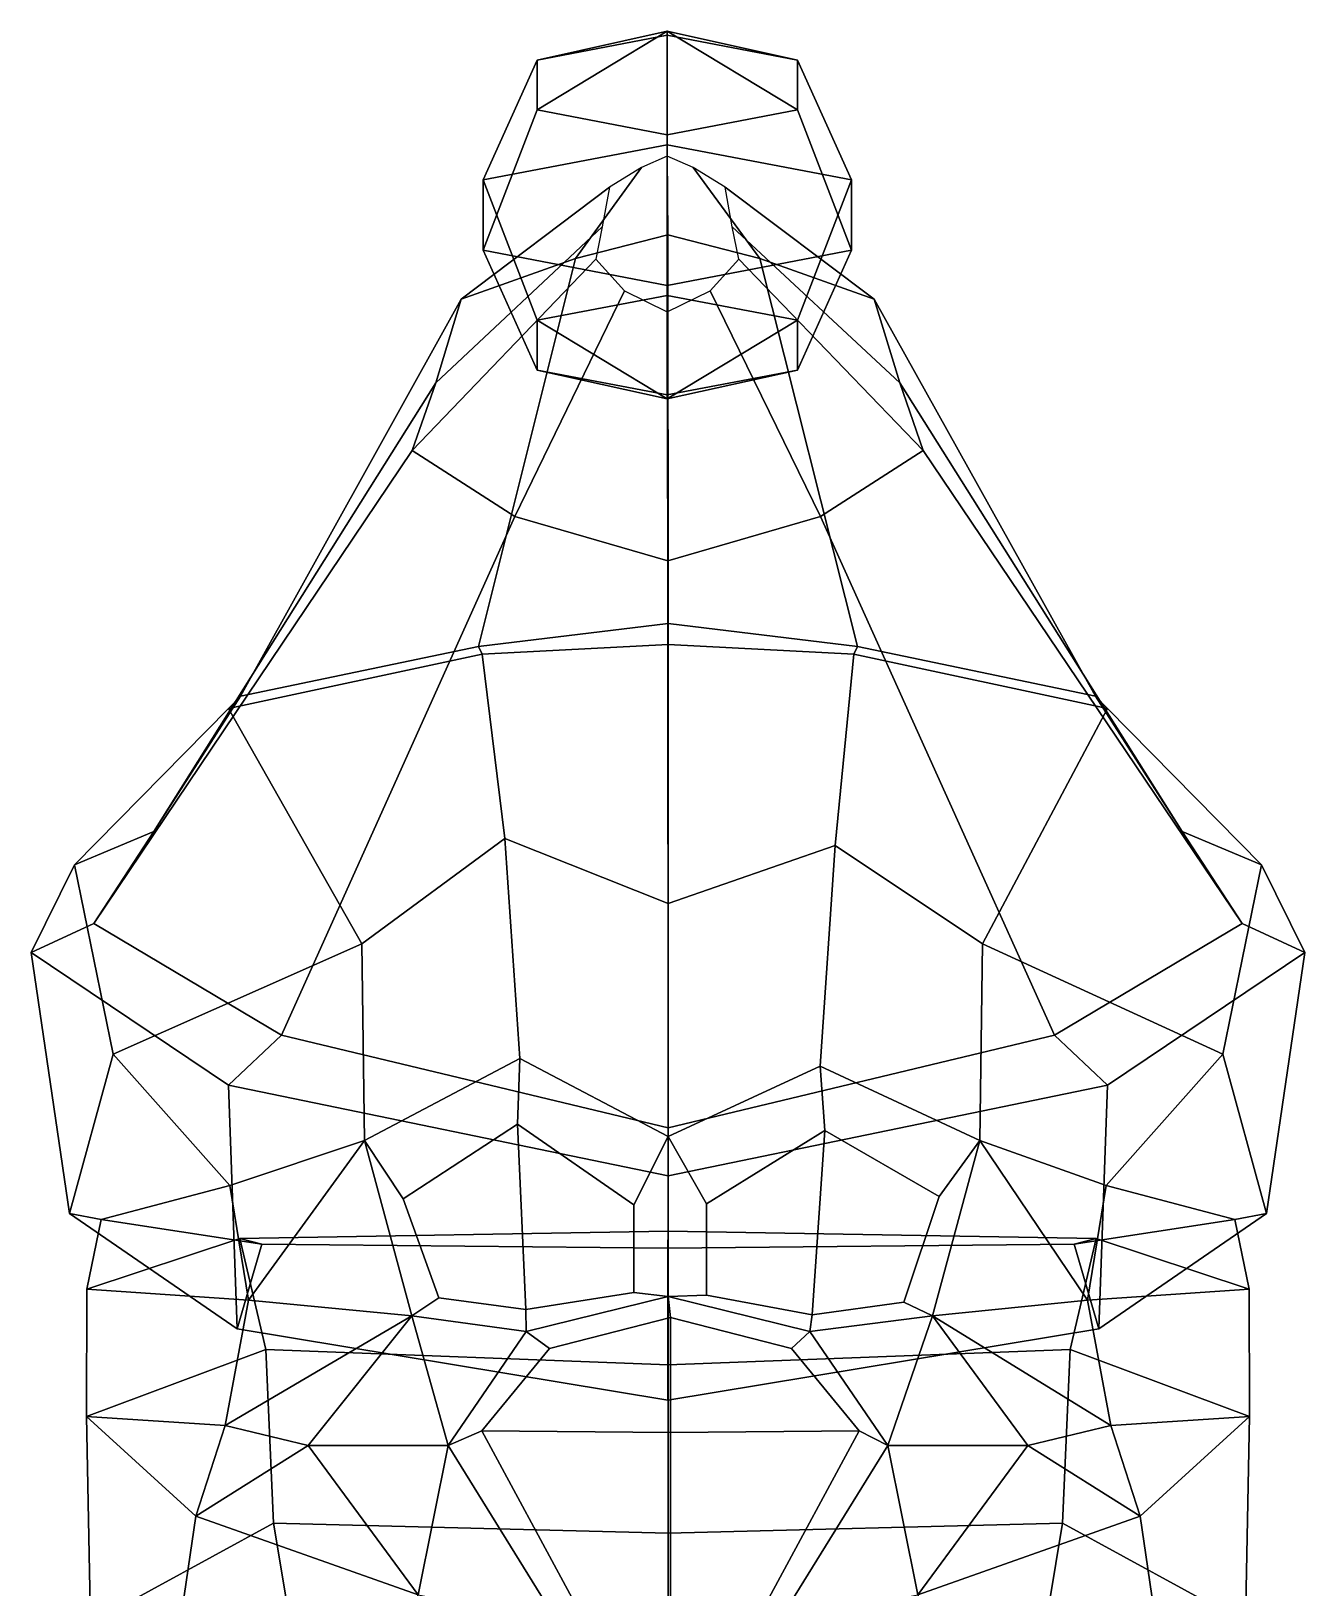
# Model space of a CAD drawing. Extents: x -181 to 162, y -155 to 330.
# Drawn here: x -67.8 to 65.3, y 167.5 to 330.1 of the extents above; entities that cross this region are included whole.
import ezdxf

# ---------------------------------------------------------------- set-up
doc = ezdxf.new("R2010")
doc.units = 0

msp = doc.modelspace()

# ---------------------------------------------------------------- linework, layer by layer
for points in [[(-1.320393, 319.230774, 21.872969), (-1.32039, 330.055054, 9.968637), (-14.929282, 321.829926, 14.875879)], [(-14.929282, 321.829926, 14.875879), (-1.32039, 330.055054, 9.968637), (-14.929279, 327.028198, 0.881704)], [(-1.32039, 330.055054, 9.968637), (-1.320387, 329.62735, -6.115438), (-14.929279, 327.028198, 0.881704)], [(-1.320393, 319.230774, 21.872969), (12.288531, 321.829895, 14.875883), (-1.32039, 330.055054, 9.968637)], [(-1.32039, 330.055054, 9.968637), (12.288534, 327.028198, 0.881708), (-1.320387, 329.62735, -6.115438)], [(12.288531, 321.829895, 14.875883), (12.288534, 327.028198, 0.881708), (-1.32039, 330.055054, 9.968637)], [(-14.929279, 327.028198, 0.881704), (-1.320387, 329.62735, -6.115438), (-1.320385, 318.198181, -16.957359), (-20.566286, 314.52243, -7.061976)], [(12.288534, 327.028198, 0.881708), (17.925507, 314.52243, -7.061972), (-1.320385, 318.198181, -16.957359), (-1.320387, 329.62735, -6.115438)], [(-20.56629, 307.170929, 12.728851), (-14.929282, 321.829926, 14.875879), (-14.929279, 327.028198, 0.881704), (-20.566286, 314.52243, -7.061976)], [(17.925503, 307.170898, 12.728856), (17.925507, 314.52243, -7.061972), (12.288534, 327.028198, 0.881708), (12.288531, 321.829895, 14.875883)], [(-1.320394, 303.495178, 22.62421), (-1.320393, 319.230774, 21.872969), (-14.929282, 321.829926, 14.875879), (-20.56629, 307.170929, 12.728851)], [(-1.320394, 303.495178, 22.62421), (17.925503, 307.170898, 12.728856), (12.288531, 321.829895, 14.875883), (-1.320393, 319.230774, 21.872969)], [(-14.929277, 299.863403, -9.208948), (-20.566286, 314.52243, -7.061976), (-1.320385, 318.198181, -16.957359), (-1.320385, 302.462585, -16.206091)], [(12.288534, 299.863403, -9.208944), (-1.320385, 302.462585, -16.206091), (-1.320385, 318.198181, -16.957359), (17.925507, 314.52243, -7.061972)], [(-4.025801, 315.798248, 14.474586), (-7.366301, 313.772827, 13.709787), (-22.835413, 302.064972, 66.389648), (-10.905054, 306.310852, 71.157677)], [(-1.330379, 316.980286, 14.920923), (-4.025801, 315.798248, 14.474586), (-10.905054, 306.310852, 71.157677), (-1.278547, 308.788757, 73.940292)], [(-1.330379, 316.980286, 14.920923), (-1.278547, 308.788757, 73.940292), (8.34796, 306.310852, 71.157677), (1.365043, 315.798248, 14.474586)], [(1.365043, 315.798248, 14.474586), (8.34796, 306.310852, 71.157677), (20.278318, 302.064941, 66.389648), (4.705544, 313.772827, 13.709789)], [(-7.366301, 313.772827, 13.709787), (-8.116317, 309.601135, 12.13458), (-25.51404, 293.319794, 56.569103), (-22.835413, 302.064972, 66.389648)], [(-20.56629, 307.170929, 12.728851), (-20.566286, 314.52243, -7.061976), (-14.929277, 299.863403, -9.208948), (-14.92928, 294.665131, 4.785227)], [(4.705544, 313.772827, 13.709789), (20.278318, 302.064941, 66.389648), (22.956944, 293.319794, 56.569107), (5.455558, 309.601135, 12.134582)], [(17.925503, 307.170898, 12.728856), (12.288531, 294.665131, 4.785231), (12.288534, 299.863403, -9.208944), (17.925507, 314.52243, -7.061972)], [(-8.116317, 309.601135, 12.13458), (-8.802977, 306.236084, 10.863951), (-27.966398, 286.265564, 48.647434), (-25.51404, 293.319794, 56.569103)], [(5.455558, 309.601135, 12.134582), (22.956944, 293.319794, 56.569107), (25.409306, 286.265564, 48.647438), (6.14222, 306.236084, 10.863953)], [(-1.250551, 268.190826, 127.064461), (-1.278547, 308.788757, 73.940292), (-10.905054, 306.310852, 71.157677), (-21.038815, 265.791077, 120.027328)], [(-1.250551, 268.190826, 127.064461), (18.537708, 265.791077, 120.027328), (8.34796, 306.310852, 71.157677), (-1.278547, 308.788757, 73.940292)], [(-45.89912, 260.607666, 108.138344), (-21.038815, 265.791077, 120.027328), (-10.905054, 306.310852, 71.157677), (-22.835413, 302.064972, 66.389648)], [(-8.802977, 306.236084, 10.863951), (-5.802032, 302.946655, 9.621902), (-17.248737, 279.369873, 40.903831), (-27.966398, 286.265564, 48.647434)], [(-1.320394, 303.495178, 22.62421), (-20.56629, 307.170929, 12.728851), (-14.92928, 294.665131, 4.785227), (-1.320391, 292.065979, 11.782316)], [(-1.320394, 303.495178, 22.62421), (-1.320391, 292.065979, 11.782316), (12.288531, 294.665131, 4.785231), (17.925503, 307.170898, 12.728856)], [(6.14222, 306.236084, 10.863953), (25.409306, 286.265564, 48.647438), (14.691637, 279.369873, 40.903831), (3.141272, 302.946655, 9.621903)], [(43.398022, 260.607666, 108.138344), (20.278318, 302.064941, 66.389648), (8.34796, 306.310852, 71.157677), (18.537708, 265.791077, 120.027328)], [(-5.802032, 302.946655, 9.621902), (-1.330381, 300.730591, 8.785117), (-1.278551, 274.724335, 35.687019), (-17.248737, 279.369873, 40.903831)], [(-1.320397, 291.638245, -4.301705), (-14.929277, 299.863403, -9.208948), (-1.320385, 302.462585, -16.206091)], [(3.141272, 302.946655, 9.621903), (14.691637, 279.369873, 40.903831), (-1.278551, 274.724335, 35.687019), (-1.330381, 300.730591, 8.785117)], [(-1.320397, 291.638245, -4.301705), (-1.320385, 302.462585, -16.206091), (12.288534, 299.863403, -9.208944)], [(-54.939651, 246.485809, 83.668411), (-45.89912, 260.607666, 108.138344), (-22.835413, 302.064972, 66.389648), (-25.51404, 293.319794, 56.569103)], [(52.438553, 246.485809, 83.668411), (22.956944, 293.319794, 56.569107), (20.278318, 302.064941, 66.389648), (43.398022, 260.607666, 108.138344)], [(-14.92928, 294.665131, 4.785227), (-14.929277, 299.863403, -9.208948), (-1.320397, 291.638245, -4.301705)], [(12.288531, 294.665131, 4.785231), (-1.320397, 291.638245, -4.301705), (12.288534, 299.863403, -9.208944)], [(-1.320391, 292.065979, 11.782316), (-14.92928, 294.665131, 4.785227), (-1.320397, 291.638245, -4.301705)], [(-1.320391, 292.065979, 11.782316), (-1.320397, 291.638245, -4.301705), (12.288531, 294.665131, 4.785231)], [(-61.209591, 236.86676, 62.549759), (-54.939651, 246.485809, 83.668411), (-25.51404, 293.319794, 56.569103), (-27.966398, 286.265564, 48.647434)], [(58.708492, 236.86676, 62.549763), (25.409306, 286.265564, 48.647438), (22.956944, 293.319794, 56.569107), (52.438553, 246.485809, 83.668411)], [(-41.621677, 225.218628, 44.345844), (-61.209591, 236.86676, 62.549759), (-27.966398, 286.265564, 48.647434), (-17.248737, 279.369873, 40.903831)], [(39.120571, 225.218628, 44.345844), (14.691637, 279.369873, 40.903831), (25.409306, 286.265564, 48.647438), (58.708492, 236.86676, 62.549763)], [(-1.250553, 215.519897, 27.417252), (-41.621677, 225.218628, 44.345844), (-17.248737, 279.369873, 40.903831), (-1.278551, 274.724335, 35.687019)], [(-1.250553, 215.519897, 27.417252), (-1.278551, 274.724335, 35.687019), (14.691637, 279.369873, 40.903831), (39.120571, 225.218628, 44.345844)], [(-1.250551, 265.994781, 131.448837), (-1.250551, 268.190826, 127.064461), (-21.038815, 265.791077, 120.027328), (-20.65015, 264.998932, 125.368759)], [(-1.250551, 265.994781, 131.448837), (18.149044, 264.998932, 125.368759), (18.537708, 265.791077, 120.027328), (-1.250551, 268.190826, 127.064461)], [(-20.65015, 264.998932, 125.368759), (-21.038815, 265.791077, 120.027328), (-45.89912, 260.607666, 108.138344), (-47.141472, 259.328461, 113.316048)], [(-18.293324, 245.754211, 135.371552), (-20.65015, 264.998932, 125.368759), (-47.141472, 259.328461, 113.316048), (-33.234058, 234.723785, 127.01368)], [(-1.250553, 238.942963, 141.760681), (-1.250551, 265.994781, 131.448837), (-20.65015, 264.998932, 125.368759), (-18.293324, 245.754211, 135.371552)], [(-1.250553, 238.942963, 141.760681), (16.195942, 245.00177, 135.664551), (18.149044, 264.998932, 125.368759), (-1.250551, 265.994781, 131.448837)], [(16.195942, 245.00177, 135.664551), (31.604994, 234.723785, 127.013687), (44.640373, 259.328461, 113.316048), (18.149044, 264.998932, 125.368759)], [(18.149044, 264.998932, 125.368759), (44.640373, 259.328461, 113.316048), (43.398022, 260.607666, 108.138344), (18.537708, 265.791077, 120.027328)], [(-47.141472, 259.328461, 113.316048), (-45.89912, 260.607666, 108.138344), (-54.939651, 246.485809, 83.668411), (-63.238331, 242.987244, 86.158737)], [(44.640373, 259.328461, 113.316048), (60.737228, 242.987244, 86.158745), (52.438553, 246.485809, 83.668411), (43.398022, 260.607666, 108.138344)], [(-33.234058, 234.723785, 127.01368), (-47.141472, 259.328461, 113.316048), (-63.238331, 242.987244, 86.158737), (-59.191265, 223.213318, 111.03949)], [(31.604994, 234.723785, 127.013687), (56.69017, 223.213318, 111.03949), (60.737228, 242.987244, 86.158745), (44.640373, 259.328461, 113.316048)], [(-63.238331, 242.987244, 86.158737), (-54.939651, 246.485809, 83.668411), (-61.209591, 236.86676, 62.549759), (-67.764023, 233.825226, 61.954781)], [(-18.293324, 245.754211, 135.371552), (-33.234058, 234.723785, 127.01368), (-32.941349, 214.210144, 128.595444), (-16.724634, 222.766052, 140.29245)], [(-1.250553, 238.942963, 141.760681), (-18.293324, 245.754211, 135.371552), (-16.724634, 222.766052, 140.29245), (-1.250553, 214.615265, 142.511642)], [(60.737228, 242.987244, 86.158745), (65.262917, 233.825226, 61.954784), (58.708492, 236.86676, 62.549763), (52.438553, 246.485809, 83.668411)], [(-1.250553, 238.942963, 141.760681), (-1.250553, 214.615265, 142.511642), (14.627248, 221.970581, 140.315842), (16.195942, 245.00177, 135.664551)], [(16.195942, 245.00177, 135.664551), (14.627248, 221.970581, 140.315842), (31.312281, 214.210144, 128.595444), (31.604994, 234.723785, 127.013687)], [(-59.191265, 223.213318, 111.03949), (-63.238331, 242.987244, 86.158737), (-67.764023, 233.825226, 61.954781), (-63.764683, 206.577271, 77.037567)], [(56.69017, 223.213318, 111.03949), (61.26358, 206.57724, 77.037567), (65.262917, 233.825226, 61.954784), (60.737228, 242.987244, 86.158745)], [(-67.764023, 233.825226, 61.954781), (-61.209591, 236.86676, 62.549759), (-41.621677, 225.218628, 44.345844), (-47.150394, 219.98349, 42.297203)], [(65.262917, 233.825226, 61.954784), (44.649292, 219.983459, 42.297203), (39.120571, 225.218628, 44.345844), (58.708492, 236.86676, 62.549763)], [(-47.025726, 209.500549, 112.240616), (-32.941349, 214.210144, 128.595444), (-33.234058, 234.723785, 127.01368), (-59.191265, 223.213318, 111.03949)], [(44.524624, 209.500549, 112.240616), (56.69017, 223.213318, 111.03949), (31.604994, 234.723785, 127.013687), (31.312281, 214.210144, 128.595444)], [(-63.764683, 206.577271, 77.037567), (-67.764023, 233.825226, 61.954781), (-47.150394, 219.98349, 42.297203), (-46.25507, 194.535706, 53.661755)], [(61.26358, 206.57724, 77.037567), (43.753963, 194.535675, 53.661755), (44.649292, 219.983459, 42.297203), (65.262917, 233.825226, 61.954784)], [(-47.150394, 219.98349, 42.297203), (-41.621677, 225.218628, 44.345844), (-1.250553, 215.519897, 27.417252), (-1.250553, 210.498871, 24.487576)], [(44.649292, 219.983459, 42.297203), (-1.250553, 210.498871, 24.487576), (-1.250553, 215.519897, 27.417252), (39.120571, 225.218628, 44.345844)], [(-59.191265, 223.213318, 111.03949), (-63.764683, 206.577271, 77.037567), (-60.459141, 205.944092, 75.873535), (-47.025726, 209.500549, 112.240616)], [(-16.983482, 215.921509, 138.946457), (-16.724634, 222.766052, 140.29245), (-32.941349, 214.210144, 128.595444), (-28.920614, 208.100006, 128.689499)], [(-16.983482, 215.921509, 138.946457), (-4.835608, 207.473419, 140.113937), (-1.250553, 214.615265, 142.511642), (-16.724634, 222.766052, 140.29245)], [(56.69017, 223.213318, 111.03949), (44.524624, 209.500549, 112.240616), (57.958046, 205.944092, 75.873535), (61.26358, 206.57724, 77.037567)], [(15.13412, 215.238312, 138.707825), (14.627248, 221.970581, 140.315842), (-1.250553, 214.615265, 142.511642), (2.787639, 207.582703, 140.300476)], [(15.13412, 215.238312, 138.707825), (27.053465, 208.355713, 126.196228), (31.312281, 214.210144, 128.595444), (14.627248, 221.970581, 140.315842)], [(-46.25507, 194.535706, 53.661755), (-47.150394, 219.98349, 42.297203), (-1.250553, 210.498871, 24.487576), (-1.250555, 187.095703, 35.344921)], [(43.753963, 194.535675, 53.661755), (-1.250555, 187.095703, 35.344921), (-1.250553, 210.498871, 24.487576), (44.649292, 219.983459, 42.297203)], [(-16.084126, 196.557007, 136.057571), (-16.983482, 215.921509, 138.946457), (-28.920614, 208.100006, 128.689499), (-25.173613, 197.767639, 131.023834)], [(-4.835608, 207.473419, 140.113937), (-16.983482, 215.921509, 138.946457), (-16.084126, 196.557007, 136.057571), (-4.835608, 198.32373, 140.460129)], [(-4.835608, 198.32373, 140.460129), (-1.250553, 197.902069, 143.646286), (-1.250553, 214.615265, 142.511642), (-4.835608, 207.473419, 140.113937)], [(2.787639, 198.0354, 140.823318), (2.787639, 207.582703, 140.300476), (-1.250553, 214.615265, 142.511642), (-1.250553, 197.902069, 143.646286)], [(2.787639, 207.582703, 140.300476), (2.787639, 198.0354, 140.823318), (13.817106, 195.979858, 135.394928), (15.13412, 215.238312, 138.707825)], [(13.817106, 195.979858, 135.394928), (23.379431, 197.316956, 129.171814), (27.053465, 208.355713, 126.196228), (15.13412, 215.238312, 138.707825)], [(-45.052975, 197.518738, 112.090202), (-32.941349, 214.210144, 128.595444), (-47.025726, 209.500549, 112.240616)], [(-28.011084, 195.875092, 131.923401), (-32.941349, 214.210144, 128.595444), (-45.052975, 197.518738, 112.090202)], [(-25.173613, 197.767639, 131.023834), (-28.920614, 208.100006, 128.689499), (-32.941349, 214.210144, 128.595444), (-28.011084, 195.875092, 131.923401)], [(23.379431, 197.316956, 129.171814), (26.382015, 195.875092, 131.923401), (31.312281, 214.210144, 128.595444), (27.053465, 208.355713, 126.196228)], [(26.382015, 195.875092, 131.923401), (42.551868, 197.518738, 112.090202), (31.312281, 214.210144, 128.595444)], [(42.551868, 197.518738, 112.090202), (44.524624, 209.500549, 112.240616), (31.312281, 214.210144, 128.595444)], [(-47.025726, 209.500549, 112.240616), (-60.459141, 205.944092, 75.873535), (-61.963551, 198.675842, 75.905655), (-45.052975, 197.518738, 112.090202)], [(44.524624, 209.500549, 112.240616), (42.551868, 197.518738, 112.090202), (59.462448, 198.675842, 75.905655), (57.958046, 205.944092, 75.873535)], [(-63.764683, 206.577271, 77.037567), (-46.25507, 194.535706, 53.661755), (-43.668938, 203.369995, 49.952438), (-60.459141, 205.944092, 75.873535)], [(61.26358, 206.57724, 77.037567), (57.958046, 205.944092, 75.873535), (41.167839, 203.369995, 49.952438), (43.753963, 194.535675, 53.661755)], [(-61.963551, 198.675842, 75.905655), (-60.459141, 205.944092, 75.873535), (-43.668938, 203.369995, 49.952438), (-45.9813, 203.972839, 46.360733)], [(59.462448, 198.675842, 75.905655), (43.480194, 203.972839, 46.360733), (41.167839, 203.369995, 49.952438), (57.958046, 205.944092, 75.873535)], [(-61.985332, 185.382782, 77.36248), (-61.963551, 198.675842, 75.905655), (-45.9813, 203.972839, 46.360733), (-43.236523, 192.373993, 44.241894)], [(-46.25507, 194.535706, 53.661755), (-1.250555, 187.095703, 35.344921), (-1.250554, 202.944031, 33.033607), (-43.668938, 203.369995, 49.952438)], [(-45.9813, 203.972839, 46.360733), (-43.668938, 203.369995, 49.952438), (-1.250554, 202.944031, 33.033607), (-1.250553, 204.720276, 31.301441)], [(-43.236523, 192.373993, 44.241894), (-45.9813, 203.972839, 46.360733), (-1.250553, 204.720276, 31.301441), (-1.250553, 190.785156, 32.002529)], [(43.753963, 194.535675, 53.661755), (41.167839, 203.369995, 49.952438), (-1.250554, 202.944031, 33.033607), (-1.250555, 187.095703, 35.344921)], [(43.480194, 203.972839, 46.360733), (-1.250553, 204.720276, 31.301441), (-1.250554, 202.944031, 33.033607), (41.167839, 203.369995, 49.952438)], [(40.73542, 192.373993, 44.241894), (-1.250553, 190.785156, 32.002529), (-1.250553, 204.720276, 31.301441), (43.480194, 203.972839, 46.360733)], [(59.484234, 185.382782, 77.36248), (40.73542, 192.373993, 44.241894), (43.480194, 203.972839, 46.360733), (59.462448, 198.675842, 75.905655)], [(-45.052975, 197.518738, 112.090202), (-61.963551, 198.675842, 75.905655), (-61.985332, 185.382782, 77.36248), (-47.494743, 184.447296, 111.22554)], [(42.551868, 197.518738, 112.090202), (44.993645, 184.447296, 111.22554), (59.484234, 185.382782, 77.36248), (59.462448, 198.675842, 75.905655)], [(-47.494743, 184.447296, 111.22554), (-28.011084, 195.875092, 131.923401), (-45.052975, 197.518738, 112.090202)], [(-16.084126, 196.557007, 136.057571), (-25.173613, 197.767639, 131.023834), (-28.011084, 195.875092, 131.923401), (-16.051233, 194.253571, 138.130981)], [(-16.084126, 196.557007, 136.057571), (-16.051233, 194.253571, 138.130981), (-1.250553, 197.902069, 143.646286), (-4.835608, 198.32373, 140.460129)], [(-0.992171, 195.733643, 157.941193), (-1.250553, 197.902069, 143.646286), (-16.051233, 194.253571, 138.130981), (-13.615046, 192.496094, 154.242783)], [(13.817106, 195.979858, 135.394928), (2.787639, 198.0354, 140.823318), (-1.250553, 197.902069, 143.646286), (13.550125, 194.253571, 138.130981)], [(-0.992171, 195.733643, 157.941193), (11.630701, 192.496094, 154.242783), (13.550125, 194.253571, 138.130981), (-1.250553, 197.902069, 143.646286)], [(13.817106, 195.979858, 135.394928), (13.550125, 194.253571, 138.130981), (26.382015, 195.875092, 131.923401), (23.379431, 197.316956, 129.171814)], [(44.993645, 184.447296, 111.22554), (42.551868, 197.518738, 112.090202), (26.382015, 195.875092, 131.923401)], [(-38.840767, 182.366577, 134.367569), (-28.011084, 195.875092, 131.923401), (-47.494743, 184.447296, 111.22554)], [(-38.840767, 182.366577, 134.367569), (-24.209009, 182.35437, 137.405853), (-28.011084, 195.875092, 131.923401)], [(-24.209009, 182.35437, 137.405853), (-16.051233, 194.253571, 138.130981), (-28.011084, 195.875092, 131.923401)], [(-0.992171, 183.709259, 161.421249), (-0.992171, 195.733643, 157.941193), (-13.615046, 192.496094, 154.242783), (-20.691374, 183.879211, 154.97171)], [(-0.992171, 183.709259, 161.421249), (18.707029, 183.879211, 154.97171), (11.630701, 192.496094, 154.242783), (-0.992171, 195.733643, 157.941193)], [(21.707903, 182.35437, 137.405853), (26.382015, 195.875092, 131.923401), (13.550125, 194.253571, 138.130981)], [(36.339664, 182.366577, 134.367569), (26.382015, 195.875092, 131.923401), (21.707903, 182.35437, 137.405853)], [(36.339664, 182.366577, 134.367569), (44.993645, 184.447296, 111.22554), (26.382015, 195.875092, 131.923401)], [(-20.691374, 183.879211, 154.97171), (-13.615046, 192.496094, 154.242783), (-16.051233, 194.253571, 138.130981), (-24.209009, 182.35437, 137.405853)], [(18.707029, 183.879211, 154.97171), (21.707903, 182.35437, 137.405853), (13.550125, 194.253571, 138.130981), (11.630701, 192.496094, 154.242783)], [(-61.548977, 163.786316, 77.548767), (-61.985332, 185.382782, 77.36248), (-43.236523, 192.373993, 44.241894), (-42.443806, 174.254456, 46.168362)], [(-42.443806, 174.254456, 46.168362), (-43.236523, 192.373993, 44.241894), (-1.250553, 190.785156, 32.002529), (-1.250553, 173.209473, 35.481251)], [(39.942703, 174.254456, 46.168365), (-1.250553, 173.209473, 35.481251), (-1.250553, 190.785156, 32.002529), (40.73542, 192.373993, 44.241894)], [(59.047882, 163.786316, 77.548767), (39.942703, 174.254456, 46.168365), (40.73542, 192.373993, 44.241894), (59.484234, 185.382782, 77.36248)], [(-47.494743, 184.447296, 111.22554), (-61.985332, 185.382782, 77.36248), (-50.560818, 174.968384, 110.150711)], [(-52.166561, 164.044983, 109.733643), (-50.560818, 174.968384, 110.150711), (-61.985332, 185.382782, 77.36248), (-61.548977, 163.786316, 77.548767)], [(44.993645, 184.447296, 111.22554), (48.059719, 174.968384, 110.150711), (59.484234, 185.382782, 77.36248)], [(49.665462, 164.044983, 109.733643), (59.047882, 163.786316, 77.548767), (59.484234, 185.382782, 77.36248), (48.059719, 174.968384, 110.150711)], [(-50.560818, 174.968384, 110.150711), (-38.840767, 182.366577, 134.367569), (-47.494743, 184.447296, 111.22554)], [(-11.267045, 166.421082, 149.176208), (-20.691374, 183.879211, 154.97171), (-24.209009, 182.35437, 137.405853), (-12.717013, 163.808472, 136.144775)], [(-0.992171, 165.615417, 154.370056), (-0.992171, 183.709259, 161.421249), (-20.691374, 183.879211, 154.97171), (-11.267045, 166.421082, 149.176208)], [(-0.992171, 165.615417, 154.370056), (9.282704, 166.421082, 149.176208), (18.707029, 183.879211, 154.97171), (-0.992171, 183.709259, 161.421249)], [(9.282704, 166.421082, 149.176208), (10.215908, 163.808472, 136.144775), (21.707903, 182.35437, 137.405853), (18.707029, 183.879211, 154.97171)], [(48.059719, 174.968384, 110.150711), (44.993645, 184.447296, 111.22554), (36.339664, 182.366577, 134.367569)], [(-27.344149, 166.746582, 130.393188), (-38.840767, 182.366577, 134.367569), (-50.560818, 174.968384, 110.150711)], [(-27.344149, 166.746582, 130.393188), (-24.209009, 182.35437, 137.405853), (-38.840767, 182.366577, 134.367569)], [(-12.717013, 163.808472, 136.144775), (-24.209009, 182.35437, 137.405853), (-27.344149, 166.746582, 130.393188)], [(10.215908, 163.808472, 136.144775), (24.843042, 166.746582, 130.393188), (21.707903, 182.35437, 137.405853)], [(24.843042, 166.746582, 130.393188), (36.339664, 182.366577, 134.367569), (21.707903, 182.35437, 137.405853)], [(24.843042, 166.746582, 130.393188), (48.059719, 174.968384, 110.150711), (36.339664, 182.366577, 134.367569)], [(-55.220436, 146.975433, 80.746689), (-61.548977, 163.786316, 77.548767), (-42.443806, 174.254456, 46.168362), (-38.964668, 153.382141, 46.303101)], [(-52.166561, 164.044983, 109.733643), (-34.452156, 143.610779, 135.449493), (-27.344149, 166.746582, 130.393188), (-50.560818, 174.968384, 110.150711)], [(-38.964668, 153.382141, 46.303101), (-42.443806, 174.254456, 46.168362), (-1.250553, 173.209473, 35.481251), (-1.228615, 163.0047, 20.683411)], [(36.519398, 153.382141, 46.303101), (-1.228615, 163.0047, 20.683411), (-1.250553, 173.209473, 35.481251), (39.942703, 174.254456, 46.168365)], [(49.665462, 164.044983, 109.733643), (48.059719, 174.968384, 110.150711), (24.843042, 166.746582, 130.393188), (31.95105, 143.610779, 135.449493)], [(52.719334, 146.975433, 80.746696), (36.519398, 153.382141, 46.303101), (39.942703, 174.254456, 46.168365), (59.047882, 163.786316, 77.548767)]]:
    msp.add_3dface(points)

doc.saveas('drawing.dxf')
